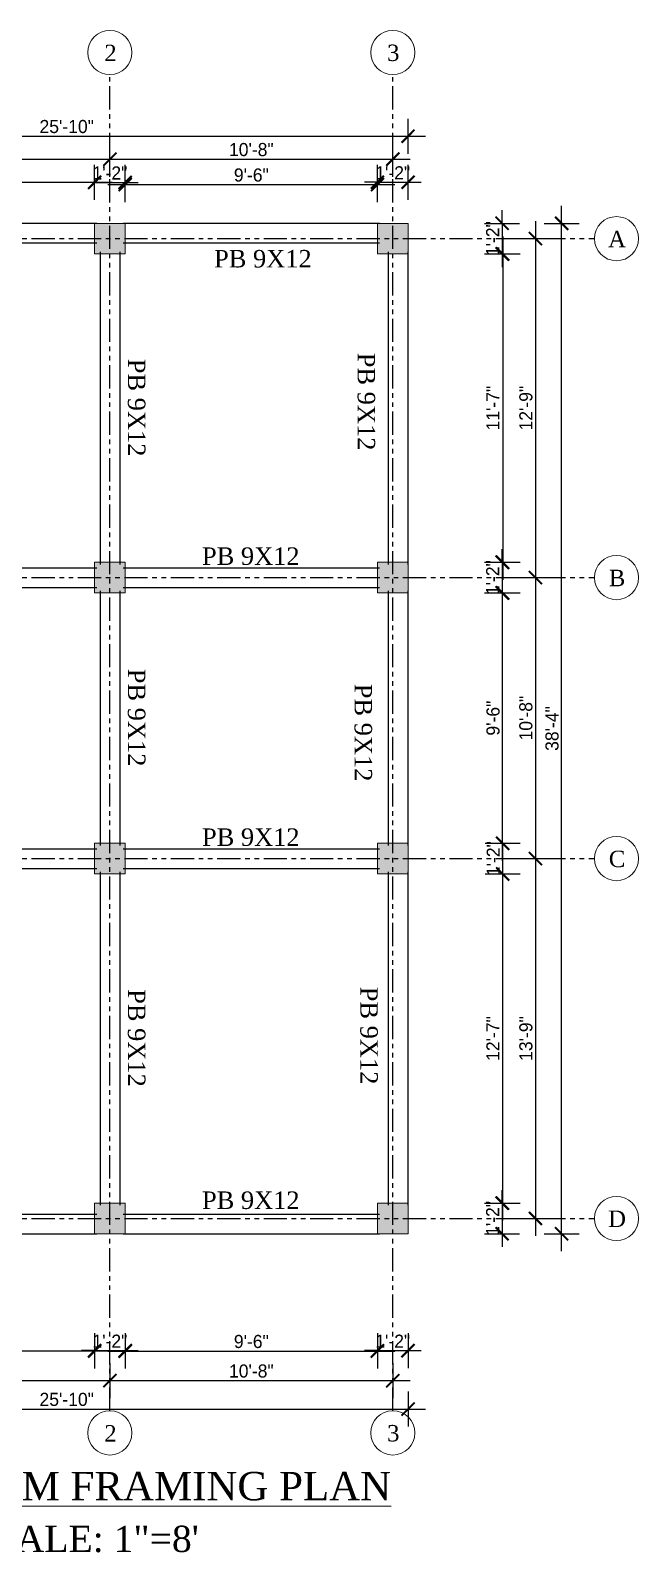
# Model space of a CAD drawing. Header units: inches. Extents: x -2812 to 9774, y -15726 to -746.
# Drawn here: x -2504 to -2225, y -8758 to -8062 of the extents above; entities that cross this region are included whole.
import ezdxf

# ---------------------------------------------------------------- set-up
doc = ezdxf.new("R2010")
doc.units = ezdxf.units.IN
doc.header["$LTSCALE"] = 17
doc.header["$MEASUREMENT"] = 0
doc.linetypes.add('PHANTOM2', pattern=[1.25, 0.625, -0.125, 0.125, -0.125, 0.125, -0.125])
for name, color, linetype, lineweight in [('15 TEXT', 7, 'Continuous', 15), ('25 BOT BAR', 12, 'Continuous', 25), ('column', 20, 'Continuous', 15), ('DOOR & WIN', 1, 'Continuous', 25), ('OUTLINE', 1, 'Continuous', 25), ('Profile ele', 4, 'Continuous', 25), ('TEXT', 231, 'Continuous', 20)]:
    doc.layers.add(name, color=color, linetype=linetype, lineweight=lineweight)
doc.layers.add('WINDOW', color=5, linetype='Continuous')
doc.styles.add('ARCHITECTURE', font='stylu.ttf')
doc.styles.add('ARIAL', font='arial.ttf')
doc.dimstyles.new('8 SCALE', dxfattribs={"dimscale": 0, "dimtxt": 6, "dimasz": 6, "dimexe": 8, "dimexo": 8, "dimgap": 1.25, "dimtad": 1, "dimdec": 0, "dimzin": 3, "dimdsep": 46, "dimlunit": 4, "dimtxsty": 'ARCHITECTURE', "dimblk": 'ARCHTICK', "dimcen": 8, "dimdle": 8, "dimclrd": 5, "dimclre": 5, "dimclrt": 7, "dimadec": 0, "dimazin": 0, "dimtfac": 0.75, "dimtdec": 0, "dimtix": 1, "dimtmove": 2, "dimatfit": 3, "dimldrblk": 'ARCHTICK', "dimfxl": 8, "dimfxlon": 1, "dimtolj": 1, "dimtzin": 0, "dimlwd": -1, "dimlwe": -1, "dimarcsym": 0})

# ---------------------------------------------------------------- blocks, each defined once
blk = doc.blocks.new('_ArchTick')
at = {"color": 0, "linetype": 'ByBlock', "const_width": 0.15}
blk.add_lwpolyline([(-0.5, -0.5), (0.5, 0.5)], dxfattribs=at)
blk = doc.blocks.new('*D1453')
at = {"layer": 'Defpoints', "color": 0, "transparency": 16777216}
for p in [(8901.13, -7935.65), (8746.13, -7954.47), (8901.13, -7954.47)]:
    blk.add_point(p, dxfattribs=at)
at = {"layer": 'OUTLINE', "color": 5, "transparency": 16777216}
for p, q in [((8746.13, -7943.65), (8746.13, -7927.65)), ((8901.13, -7943.65), (8901.13, -7927.65)), ((8738.13, -7935.65), (8909.13, -7935.65))]:
    blk.add_line(p, q, dxfattribs=at)
at = {"layer": 'OUTLINE', "color": 5, "transparency": 16777216, "xscale": 6, "yscale": 6, "zscale": 6, "rotation": 180}
blk.add_blockref('_ArchTick', (8746.13, -7935.65), dxfattribs=at)
at = {"layer": 'OUTLINE', "color": 5, "transparency": 16777216, "xscale": 6, "yscale": 6, "zscale": 6}
blk.add_blockref('_ArchTick', (8901.13, -7935.65), dxfattribs=at)
at = {"layer": 'OUTLINE', "color": 7, "transparency": 16777216, "insert": (8823.63, -7931.29), "char_height": 6, "attachment_point": 5, "style": 'ARCHITECTURE'}
blk.add_mtext('\\A1;12\'-10"', dxfattribs=at)
blk = doc.blocks.new('*D1454')
at = {"layer": 'Defpoints', "color": 0, "transparency": 16777216}
for p in [(8915.13, -7935.76), (8901.13, -7954.47), (8915.13, -7954.47)]:
    blk.add_point(p, dxfattribs=at)
at = {"layer": 'OUTLINE', "color": 5, "transparency": 16777216}
for p, q in [((8901.13, -7943.76), (8901.13, -7927.76)), ((8915.13, -7943.76), (8915.13, -7927.76)), ((8901.13, -7935.76), (8895.13, -7935.76)), ((8901.13, -7935.76), (8915.13, -7935.76)), ((8915.13, -7935.76), (8921.13, -7935.76))]:
    blk.add_line(p, q, dxfattribs=at)
at = {"layer": 'OUTLINE', "color": 5, "transparency": 16777216, "xscale": 6, "yscale": 6, "zscale": 6}
blk.add_blockref('_ArchTick', (8901.13, -7935.76), dxfattribs=at)
at = {"layer": 'OUTLINE', "color": 5, "transparency": 16777216, "xscale": 6, "yscale": 6, "zscale": 6, "rotation": 180}
blk.add_blockref('_ArchTick', (8915.13, -7935.76), dxfattribs=at)
at = {"layer": 'OUTLINE', "color": 7, "transparency": 16777216, "insert": (8908.13, -7931.45), "char_height": 6, "attachment_point": 5, "style": 'ARCHITECTURE'}
blk.add_mtext('\\A1;1\'-2"', dxfattribs=at)
blk = doc.blocks.new('*D1455')
at = {"layer": 'Defpoints', "color": 0, "transparency": 16777216}
for p in [(9030.59, -7936.76), (8915.13, -7954.47), (9030.59, -7954.47)]:
    blk.add_point(p, dxfattribs=at)
at = {"layer": 'OUTLINE', "color": 5, "transparency": 16777216}
for p, q in [((8915.13, -7944.76), (8915.13, -7928.76)), ((9030.59, -7944.76), (9030.59, -7928.76)), ((8907.13, -7936.76), (9038.59, -7936.76))]:
    blk.add_line(p, q, dxfattribs=at)
at = {"layer": 'OUTLINE', "color": 5, "transparency": 16777216, "xscale": 6, "yscale": 6, "zscale": 6, "rotation": 180}
blk.add_blockref('_ArchTick', (8915.13, -7936.76), dxfattribs=at)
at = {"layer": 'OUTLINE', "color": 5, "transparency": 16777216, "xscale": 6, "yscale": 6, "zscale": 6}
blk.add_blockref('_ArchTick', (9030.59, -7936.76), dxfattribs=at)
at = {"layer": 'OUTLINE', "color": 7, "transparency": 16777216, "insert": (8972.86, -7932.4), "char_height": 6, "attachment_point": 5, "style": 'ARCHITECTURE'}
blk.add_mtext('\\A1;9\'-6"', dxfattribs=at)
blk = doc.blocks.new('*D1456')
at = {"layer": 'Defpoints', "color": 0, "transparency": 16777216}
for p in [(9044.59, -7935.68), (9030.59, -7954.47), (9044.59, -7954.47)]:
    blk.add_point(p, dxfattribs=at)
at = {"layer": 'OUTLINE', "color": 5, "transparency": 16777216}
for p, q in [((9030.59, -7943.68), (9030.59, -7927.68)), ((9044.59, -7943.68), (9044.59, -7927.68)), ((9030.59, -7935.68), (9024.59, -7935.68)), ((9030.59, -7935.68), (9044.59, -7935.68)), ((9044.59, -7935.68), (9050.59, -7935.68))]:
    blk.add_line(p, q, dxfattribs=at)
at = {"layer": 'OUTLINE', "color": 5, "transparency": 16777216, "xscale": 6, "yscale": 6, "zscale": 6}
blk.add_blockref('_ArchTick', (9030.59, -7935.68), dxfattribs=at)
at = {"layer": 'OUTLINE', "color": 5, "transparency": 16777216, "xscale": 6, "yscale": 6, "zscale": 6, "rotation": 180}
blk.add_blockref('_ArchTick', (9044.59, -7935.68), dxfattribs=at)
at = {"layer": 'OUTLINE', "color": 7, "transparency": 16777216, "insert": (9037.59, -7931.37), "char_height": 6, "attachment_point": 5, "style": 'ARCHITECTURE'}
blk.add_mtext('\\A1;1\'-2"', dxfattribs=at)
blk = doc.blocks.new('*D1457')
at = {"layer": 'Defpoints', "color": 0, "transparency": 16777216}
for p in [(8908.13, -7925.14), (8739.13, -7955.47), (8908.13, -7955.47)]:
    blk.add_point(p, dxfattribs=at)
at = {"layer": 'OUTLINE', "color": 5, "transparency": 16777216}
for p, q in [((8739.13, -7933.14), (8739.13, -7917.14)), ((8908.13, -7933.14), (8908.13, -7917.14)), ((8731.13, -7925.14), (8916.13, -7925.14))]:
    blk.add_line(p, q, dxfattribs=at)
at = {"layer": 'OUTLINE', "color": 5, "transparency": 16777216, "xscale": 6, "yscale": 6, "zscale": 6, "rotation": 180}
blk.add_blockref('_ArchTick', (8739.13, -7925.14), dxfattribs=at)
at = {"layer": 'OUTLINE', "color": 5, "transparency": 16777216, "xscale": 6, "yscale": 6, "zscale": 6}
blk.add_blockref('_ArchTick', (8908.13, -7925.14), dxfattribs=at)
at = {"layer": 'OUTLINE', "color": 7, "transparency": 16777216, "insert": (8823.63, -7920.74), "char_height": 6, "attachment_point": 5, "style": 'ARCHITECTURE'}
blk.add_mtext('\\A1;14\'-0"', dxfattribs=at)
blk = doc.blocks.new('*D1458')
at = {"layer": 'Defpoints', "color": 0, "transparency": 16777216}
for p in [(9037.59, -7925.14), (8908.13, -7955.47), (9037.59, -7955.47)]:
    blk.add_point(p, dxfattribs=at)
at = {"layer": 'OUTLINE', "color": 5, "transparency": 16777216}
for p, q in [((8908.13, -7933.14), (8908.13, -7917.14)), ((9037.59, -7933.14), (9037.59, -7917.14)), ((8900.13, -7925.14), (9045.59, -7925.14))]:
    blk.add_line(p, q, dxfattribs=at)
at = {"layer": 'OUTLINE', "color": 5, "transparency": 16777216, "xscale": 6, "yscale": 6, "zscale": 6, "rotation": 180}
blk.add_blockref('_ArchTick', (8908.13, -7925.14), dxfattribs=at)
at = {"layer": 'OUTLINE', "color": 5, "transparency": 16777216, "xscale": 6, "yscale": 6, "zscale": 6}
blk.add_blockref('_ArchTick', (9037.59, -7925.14), dxfattribs=at)
at = {"layer": 'OUTLINE', "color": 7, "transparency": 16777216, "insert": (8972.86, -7920.77), "char_height": 6, "attachment_point": 5, "style": 'ARCHITECTURE'}
blk.add_mtext('\\A1;10\'-8"', dxfattribs=at)
blk = doc.blocks.new('*D1459')
at = {"layer": 'Defpoints', "color": 0, "transparency": 16777216}
for p in [(9044.59, -7914.64), (8732.13, -7954.47), (9044.59, -7954.47)]:
    blk.add_point(p, dxfattribs=at)
at = {"layer": 'OUTLINE', "color": 5, "transparency": 16777216}
for p, q in [((8732.13, -7922.64), (8732.13, -7906.64)), ((9044.59, -7922.64), (9044.59, -7906.64)), ((8724.13, -7914.64), (9052.59, -7914.64))]:
    blk.add_line(p, q, dxfattribs=at)
at = {"layer": 'OUTLINE', "color": 5, "transparency": 16777216, "xscale": 6, "yscale": 6, "zscale": 6, "rotation": 180}
blk.add_blockref('_ArchTick', (8732.13, -7914.64), dxfattribs=at)
at = {"layer": 'OUTLINE', "color": 5, "transparency": 16777216, "xscale": 6, "yscale": 6, "zscale": 6}
blk.add_blockref('_ArchTick', (9044.59, -7914.64), dxfattribs=at)
at = {"layer": 'OUTLINE', "color": 7, "transparency": 16777216, "insert": (8888.36, -7910.24), "char_height": 6, "attachment_point": 5, "style": 'ARCHITECTURE'}
blk.add_mtext('\\A1;25\'-10"', dxfattribs=at)
blk = doc.blocks.new('*D1460')
at = {"layer": 'Defpoints', "color": 0, "transparency": 16777216}
for p in [(9044.59, -7954.47), (9044.59, -7968.47), (9087.64, -7968.47)]:
    blk.add_point(p, dxfattribs=at)
at = {"layer": 'OUTLINE', "color": 5, "transparency": 16777216}
for p, q in [((9079.64, -7954.47), (9095.64, -7954.47)), ((9087.64, -7954.47), (9087.64, -7948.47)), ((9087.64, -7954.47), (9087.64, -7968.47)), ((9079.64, -7968.47), (9095.64, -7968.47)), ((9087.64, -7968.47), (9087.64, -7974.47))]:
    blk.add_line(p, q, dxfattribs=at)
at = {"layer": 'OUTLINE', "color": 5, "transparency": 16777216, "xscale": 6, "yscale": 6, "zscale": 6}
for p, rotation in [((9087.64, -7954.47), 270), ((9087.64, -7968.47), 90)]:
    blk.add_blockref('_ArchTick', p, dxfattribs=dict(at, rotation=rotation))
at = {"layer": 'OUTLINE', "color": 7, "transparency": 16777216, "insert": (9083.33, -7961.47), "char_height": 6, "attachment_point": 5, "rotation": 90, "style": 'ARCHITECTURE'}
blk.add_mtext('\\A1;1\'-2"', dxfattribs=at)
blk = doc.blocks.new('*D1461')
at = {"layer": 'Defpoints', "color": 0, "transparency": 16777216}
for p in [(9044.59, -7968.47), (9044.59, -8109.47), (9087.9, -8109.47)]:
    blk.add_point(p, dxfattribs=at)
at = {"layer": 'OUTLINE', "color": 5, "transparency": 16777216}
for p, q in [((9087.9, -7960.47), (9087.9, -8117.47)), ((9079.9, -7968.47), (9095.9, -7968.47)), ((9079.9, -8109.47), (9095.9, -8109.47))]:
    blk.add_line(p, q, dxfattribs=at)
at = {"layer": 'OUTLINE', "color": 5, "transparency": 16777216, "xscale": 6, "yscale": 6, "zscale": 6}
for p, rotation in [((9087.9, -7968.47), 90), ((9087.9, -8109.47), 270)]:
    blk.add_blockref('_ArchTick', p, dxfattribs=dict(at, rotation=rotation))
at = {"layer": 'OUTLINE', "color": 7, "transparency": 16777216, "insert": (9083.44, -8038.97), "char_height": 6, "attachment_point": 5, "rotation": 90, "style": 'ARCHITECTURE'}
blk.add_mtext('\\A1;11\'-7"', dxfattribs=at)
blk = doc.blocks.new('*D1462')
at = {"layer": 'Defpoints', "color": 0, "transparency": 16777216}
for p in [(9044.59, -8109.47), (9044.59, -8123.47), (9087.64, -8123.47)]:
    blk.add_point(p, dxfattribs=at)
at = {"layer": 'OUTLINE', "color": 5, "transparency": 16777216}
for p, q in [((9087.64, -8109.47), (9087.64, -8103.47)), ((9079.64, -8109.47), (9095.64, -8109.47)), ((9087.64, -8109.47), (9087.64, -8123.47)), ((9079.64, -8123.47), (9095.64, -8123.47)), ((9087.64, -8123.47), (9087.64, -8129.47))]:
    blk.add_line(p, q, dxfattribs=at)
at = {"layer": 'OUTLINE', "color": 5, "transparency": 16777216, "xscale": 6, "yscale": 6, "zscale": 6}
for p, rotation in [((9087.64, -8109.47), 270), ((9087.64, -8123.47), 90)]:
    blk.add_blockref('_ArchTick', p, dxfattribs=dict(at, rotation=rotation))
at = {"layer": 'OUTLINE', "color": 7, "transparency": 16777216, "insert": (9083.33, -8116.47), "char_height": 6, "attachment_point": 5, "rotation": 90, "style": 'ARCHITECTURE'}
blk.add_mtext('\\A1;1\'-2"', dxfattribs=at)
blk = doc.blocks.new('*D1463')
at = {"layer": 'Defpoints', "color": 0, "transparency": 16777216}
for p in [(9044.59, -8251.95), (9044.59, -8402.47), (9087.89, -8402.47)]:
    blk.add_point(p, dxfattribs=at)
at = {"layer": 'OUTLINE', "color": 5, "transparency": 16777216}
for p, q in [((9087.89, -8243.95), (9087.89, -8410.47)), ((9079.89, -8251.95), (9095.89, -8251.95)), ((9079.89, -8402.47), (9095.89, -8402.47))]:
    blk.add_line(p, q, dxfattribs=at)
at = {"layer": 'OUTLINE', "color": 5, "transparency": 16777216, "xscale": 6, "yscale": 6, "zscale": 6}
for p, rotation in [((9087.89, -8251.95), 90), ((9087.89, -8402.47), 270)]:
    blk.add_blockref('_ArchTick', p, dxfattribs=dict(at, rotation=rotation))
at = {"layer": 'OUTLINE', "color": 7, "transparency": 16777216, "insert": (9083.43, -8327.21), "char_height": 6, "attachment_point": 5, "rotation": 90, "style": 'ARCHITECTURE'}
blk.add_mtext('\\A1;12\'-7"', dxfattribs=at)
blk = doc.blocks.new('*D1464')
at = {"layer": 'Defpoints', "color": 0, "transparency": 16777216}
for p in [(9044.59, -8402.47), (9044.59, -8416.47), (9087.63, -8416.47)]:
    blk.add_point(p, dxfattribs=at)
at = {"layer": 'OUTLINE', "color": 5, "transparency": 16777216}
for p, q in [((9087.63, -8402.47), (9087.63, -8396.47)), ((9079.63, -8402.47), (9095.63, -8402.47)), ((9087.63, -8402.47), (9087.63, -8416.47)), ((9079.63, -8416.47), (9095.63, -8416.47)), ((9087.63, -8416.47), (9087.63, -8422.47))]:
    blk.add_line(p, q, dxfattribs=at)
at = {"layer": 'OUTLINE', "color": 5, "transparency": 16777216, "xscale": 6, "yscale": 6, "zscale": 6}
for p, rotation in [((9087.63, -8402.47), 270), ((9087.63, -8416.47), 90)]:
    blk.add_blockref('_ArchTick', p, dxfattribs=dict(at, rotation=rotation))
at = {"layer": 'OUTLINE', "color": 7, "transparency": 16777216, "insert": (9083.32, -8409.47), "char_height": 6, "attachment_point": 5, "rotation": 90, "style": 'ARCHITECTURE'}
blk.add_mtext('\\A1;1\'-2"', dxfattribs=at)
blk = doc.blocks.new('*D1465')
at = {"layer": 'Defpoints', "color": 0, "transparency": 16777216}
for p in [(9043.59, -7961.47), (9043.59, -8116.47), (9102.9, -8116.47)]:
    blk.add_point(p, dxfattribs=at)
at = {"layer": 'OUTLINE', "color": 5, "transparency": 16777216}
for p, q in [((9102.9, -7953.47), (9102.9, -8124.47)), ((9094.9, -7961.47), (9110.9, -7961.47)), ((9094.9, -8116.47), (9110.9, -8116.47))]:
    blk.add_line(p, q, dxfattribs=at)
at = {"layer": 'OUTLINE', "color": 5, "transparency": 16777216, "xscale": 6, "yscale": 6, "zscale": 6}
for p, rotation in [((9102.9, -7961.47), 90), ((9102.9, -8116.47), 270)]:
    blk.add_blockref('_ArchTick', p, dxfattribs=dict(at, rotation=rotation))
at = {"layer": 'OUTLINE', "color": 7, "transparency": 16777216, "insert": (9098.55, -8038.97), "char_height": 6, "attachment_point": 5, "rotation": 90, "style": 'ARCHITECTURE'}
blk.add_mtext('\\A1;12\'-9"', dxfattribs=at)
blk = doc.blocks.new('*D1466')
at = {"layer": 'Defpoints', "color": 0, "transparency": 16777216}
for p in [(9043.59, -8116.47), (9043.59, -8244.95), (9102.9, -8244.95)]:
    blk.add_point(p, dxfattribs=at)
at = {"layer": 'OUTLINE', "color": 5, "transparency": 16777216}
for p, q in [((9102.9, -8108.47), (9102.9, -8252.95)), ((9094.9, -8116.47), (9110.9, -8116.47)), ((9094.9, -8244.95), (9110.9, -8244.95))]:
    blk.add_line(p, q, dxfattribs=at)
at = {"layer": 'OUTLINE', "color": 5, "transparency": 16777216, "xscale": 6, "yscale": 6, "zscale": 6}
for p, rotation in [((9102.9, -8116.47), 90), ((9102.9, -8244.95), 270)]:
    blk.add_blockref('_ArchTick', p, dxfattribs=dict(at, rotation=rotation))
at = {"layer": 'OUTLINE', "color": 7, "transparency": 16777216, "insert": (9098.53, -8180.71), "char_height": 6, "attachment_point": 5, "rotation": 90, "style": 'ARCHITECTURE'}
blk.add_mtext('\\A1;10\'-8"', dxfattribs=at)
blk = doc.blocks.new('*D1467')
at = {"layer": 'Defpoints', "color": 0, "transparency": 16777216}
for p in [(9043.59, -8244.95), (9043.59, -8409.47), (9102.9, -8409.47)]:
    blk.add_point(p, dxfattribs=at)
at = {"layer": 'OUTLINE', "color": 5, "transparency": 16777216}
for p, q in [((9102.9, -8236.95), (9102.9, -8417.47)), ((9094.9, -8244.95), (9110.9, -8244.95)), ((9094.9, -8409.47), (9110.9, -8409.47))]:
    blk.add_line(p, q, dxfattribs=at)
at = {"layer": 'OUTLINE', "color": 5, "transparency": 16777216, "xscale": 6, "yscale": 6, "zscale": 6}
for p, rotation in [((9102.9, -8244.95), 90), ((9102.9, -8409.47), 270)]:
    blk.add_blockref('_ArchTick', p, dxfattribs=dict(at, rotation=rotation))
at = {"layer": 'OUTLINE', "color": 7, "transparency": 16777216, "insert": (9098.55, -8327.21), "char_height": 6, "attachment_point": 5, "rotation": 90, "style": 'ARCHITECTURE'}
blk.add_mtext('\\A1;13\'-9"', dxfattribs=at)
blk = doc.blocks.new('*D1468')
at = {"layer": 'Defpoints', "color": 0, "transparency": 16777216}
for p in [(9044.59, -7954.47), (9114.9, -7954.47), (9044.59, -8416.47)]:
    blk.add_point(p, dxfattribs=at)
at = {"layer": 'OUTLINE', "color": 5, "transparency": 16777216}
for p, q in [((9114.9, -8424.47), (9114.9, -7946.47)), ((9106.9, -7954.47), (9122.9, -7954.47)), ((9106.9, -8416.47), (9122.9, -8416.47))]:
    blk.add_line(p, q, dxfattribs=at)
at = {"layer": 'OUTLINE', "color": 5, "transparency": 16777216, "xscale": 6, "yscale": 6, "zscale": 6}
for p, rotation in [((9114.9, -7954.47), 90), ((9114.9, -8416.47), 270)]:
    blk.add_blockref('_ArchTick', p, dxfattribs=dict(at, rotation=rotation))
at = {"layer": 'OUTLINE', "color": 7, "transparency": 16777216, "insert": (9110.52, -8185.47), "char_height": 6, "attachment_point": 5, "rotation": 90, "style": 'ARCHITECTURE'}
blk.add_mtext('\\A1;38\'-4"', dxfattribs=at)
blk = doc.blocks.new('*D1469')
at = {"layer": 'Defpoints', "color": 0, "transparency": 16777216}
for p in [(8915.13, -8416.47), (9030.59, -8416.47), (9030.59, -8470.13)]:
    blk.add_point(p, dxfattribs=at)
at = {"layer": 'OUTLINE', "color": 5, "transparency": 16777216}
for p, q in [((8915.13, -8462.13), (8915.13, -8478.13)), ((9030.59, -8462.13), (9030.59, -8478.13)), ((8907.13, -8470.13), (9038.59, -8470.13))]:
    blk.add_line(p, q, dxfattribs=at)
at = {"layer": 'OUTLINE', "color": 5, "transparency": 16777216, "xscale": 6, "yscale": 6, "zscale": 6, "rotation": 180}
blk.add_blockref('_ArchTick', (8915.13, -8470.13), dxfattribs=at)
at = {"layer": 'OUTLINE', "color": 5, "transparency": 16777216, "xscale": 6, "yscale": 6, "zscale": 6}
blk.add_blockref('_ArchTick', (9030.59, -8470.13), dxfattribs=at)
at = {"layer": 'OUTLINE', "color": 7, "transparency": 16777216, "insert": (8972.86, -8465.77), "char_height": 6, "attachment_point": 5, "style": 'ARCHITECTURE'}
blk.add_mtext('\\A1;9\'-6"', dxfattribs=at)
blk = doc.blocks.new('*D1470')
at = {"layer": 'Defpoints', "color": 0, "transparency": 16777216}
for p in [(9030.59, -8416.47), (9044.59, -8416.47), (9044.59, -8469.91)]:
    blk.add_point(p, dxfattribs=at)
at = {"layer": 'OUTLINE', "color": 5, "transparency": 16777216}
for p, q in [((9030.59, -8461.91), (9030.59, -8477.91)), ((9044.59, -8461.91), (9044.59, -8477.91)), ((9030.59, -8469.91), (9024.59, -8469.91)), ((9030.59, -8469.91), (9044.59, -8469.91)), ((9044.59, -8469.91), (9050.59, -8469.91))]:
    blk.add_line(p, q, dxfattribs=at)
at = {"layer": 'OUTLINE', "color": 5, "transparency": 16777216, "xscale": 6, "yscale": 6, "zscale": 6}
blk.add_blockref('_ArchTick', (9030.59, -8469.91), dxfattribs=at)
at = {"layer": 'OUTLINE', "color": 5, "transparency": 16777216, "xscale": 6, "yscale": 6, "zscale": 6, "rotation": 180}
blk.add_blockref('_ArchTick', (9044.59, -8469.91), dxfattribs=at)
at = {"layer": 'OUTLINE', "color": 7, "transparency": 16777216, "insert": (9037.59, -8465.6), "char_height": 6, "attachment_point": 5, "style": 'ARCHITECTURE'}
blk.add_mtext('\\A1;1\'-2"', dxfattribs=at)
blk = doc.blocks.new('*D1471')
at = {"layer": 'Defpoints', "color": 0, "transparency": 16777216}
for p in [(8739.13, -8415.47), (8908.13, -8415.47), (8908.13, -8483.64)]:
    blk.add_point(p, dxfattribs=at)
at = {"layer": 'OUTLINE', "color": 5, "transparency": 16777216}
for p, q in [((8739.13, -8475.64), (8739.13, -8491.64)), ((8908.13, -8475.64), (8908.13, -8491.64)), ((8731.13, -8483.64), (8916.13, -8483.64))]:
    blk.add_line(p, q, dxfattribs=at)
at = {"layer": 'OUTLINE', "color": 5, "transparency": 16777216, "xscale": 6, "yscale": 6, "zscale": 6, "rotation": 180}
blk.add_blockref('_ArchTick', (8739.13, -8483.64), dxfattribs=at)
at = {"layer": 'OUTLINE', "color": 5, "transparency": 16777216, "xscale": 6, "yscale": 6, "zscale": 6}
blk.add_blockref('_ArchTick', (8908.13, -8483.64), dxfattribs=at)
at = {"layer": 'OUTLINE', "color": 7, "transparency": 16777216, "insert": (8823.63, -8479.24), "char_height": 6, "attachment_point": 5, "style": 'ARCHITECTURE'}
blk.add_mtext('\\A1;14\'-0"', dxfattribs=at)
blk = doc.blocks.new('*D1472')
at = {"layer": 'Defpoints', "color": 0, "transparency": 16777216}
for p in [(8908.13, -8415.47), (9037.59, -8415.47), (9037.59, -8483.64)]:
    blk.add_point(p, dxfattribs=at)
at = {"layer": 'OUTLINE', "color": 5, "transparency": 16777216}
for p, q in [((8908.13, -8475.64), (8908.13, -8491.64)), ((9037.59, -8475.64), (9037.59, -8491.64)), ((8900.13, -8483.64), (9045.59, -8483.64))]:
    blk.add_line(p, q, dxfattribs=at)
at = {"layer": 'OUTLINE', "color": 5, "transparency": 16777216, "xscale": 6, "yscale": 6, "zscale": 6, "rotation": 180}
blk.add_blockref('_ArchTick', (8908.13, -8483.64), dxfattribs=at)
at = {"layer": 'OUTLINE', "color": 5, "transparency": 16777216, "xscale": 6, "yscale": 6, "zscale": 6}
blk.add_blockref('_ArchTick', (9037.59, -8483.64), dxfattribs=at)
at = {"layer": 'OUTLINE', "color": 7, "transparency": 16777216, "insert": (8972.86, -8479.27), "char_height": 6, "attachment_point": 5, "style": 'ARCHITECTURE'}
blk.add_mtext('\\A1;10\'-8"', dxfattribs=at)
blk = doc.blocks.new('*D1473')
at = {"layer": 'Defpoints', "color": 0, "transparency": 16777216}
for p in [(8732.13, -8416.47), (9044.59, -8416.47), (9044.59, -8496.65)]:
    blk.add_point(p, dxfattribs=at)
at = {"layer": 'OUTLINE', "color": 5, "transparency": 16777216}
for p, q in [((8732.13, -8488.65), (8732.13, -8504.65)), ((9044.59, -8488.65), (9044.59, -8504.65)), ((8724.13, -8496.65), (9052.59, -8496.65))]:
    blk.add_line(p, q, dxfattribs=at)
at = {"layer": 'OUTLINE', "color": 5, "transparency": 16777216, "xscale": 6, "yscale": 6, "zscale": 6, "rotation": 180}
blk.add_blockref('_ArchTick', (8732.13, -8496.65), dxfattribs=at)
at = {"layer": 'OUTLINE', "color": 5, "transparency": 16777216, "xscale": 6, "yscale": 6, "zscale": 6}
blk.add_blockref('_ArchTick', (9044.59, -8496.65), dxfattribs=at)
at = {"layer": 'OUTLINE', "color": 7, "transparency": 16777216, "insert": (8888.36, -8492.25), "char_height": 6, "attachment_point": 5, "style": 'ARCHITECTURE'}
blk.add_mtext('\\A1;25\'-10"', dxfattribs=at)
blk = doc.blocks.new('*D1474')
at = {"layer": 'Defpoints', "color": 0, "transparency": 16777216}
for p in [(9044.59, -8123.47), (9087.89, -8123.47), (9044.59, -8237.95)]:
    blk.add_point(p, dxfattribs=at)
at = {"layer": 'OUTLINE', "color": 5, "transparency": 16777216}
for p, q in [((9087.89, -8245.95), (9087.89, -8115.47)), ((9079.89, -8123.47), (9095.89, -8123.47)), ((9079.89, -8237.95), (9095.89, -8237.95))]:
    blk.add_line(p, q, dxfattribs=at)
at = {"layer": 'OUTLINE', "color": 5, "transparency": 16777216, "xscale": 6, "yscale": 6, "zscale": 6}
for p, rotation in [((9087.89, -8123.47), 90), ((9087.89, -8237.95), 270)]:
    blk.add_blockref('_ArchTick', p, dxfattribs=dict(at, rotation=rotation))
at = {"layer": 'OUTLINE', "color": 7, "transparency": 16777216, "insert": (9083.52, -8180.71), "char_height": 6, "attachment_point": 5, "rotation": 90, "style": 'ARCHITECTURE'}
blk.add_mtext('\\A1;9\'-6"', dxfattribs=at)
blk = doc.blocks.new('*D1486')
at = {"layer": 'Defpoints', "color": 0, "transparency": 16777216}
for p in [(8901.13, -8416.47), (8915.13, -8416.47), (8915.13, -8469.91)]:
    blk.add_point(p, dxfattribs=at)
at = {"layer": 'OUTLINE', "color": 5, "transparency": 16777216}
for p, q in [((8901.13, -8461.91), (8901.13, -8477.91)), ((8915.13, -8461.91), (8915.13, -8477.91)), ((8901.13, -8469.91), (8895.13, -8469.91)), ((8901.13, -8469.91), (8915.13, -8469.91)), ((8915.13, -8469.91), (8921.13, -8469.91))]:
    blk.add_line(p, q, dxfattribs=at)
at = {"layer": 'OUTLINE', "color": 5, "transparency": 16777216, "xscale": 6, "yscale": 6, "zscale": 6}
blk.add_blockref('_ArchTick', (8901.13, -8469.91), dxfattribs=at)
at = {"layer": 'OUTLINE', "color": 5, "transparency": 16777216, "xscale": 6, "yscale": 6, "zscale": 6, "rotation": 180}
blk.add_blockref('_ArchTick', (8915.13, -8469.91), dxfattribs=at)
at = {"layer": 'OUTLINE', "color": 7, "transparency": 16777216, "insert": (8908.13, -8465.6), "char_height": 6, "attachment_point": 5, "style": 'ARCHITECTURE'}
blk.add_mtext('\\A1;1\'-2"', dxfattribs=at)
blk = doc.blocks.new('*D1487')
at = {"layer": 'Defpoints', "color": 0, "transparency": 16777216}
for p in [(8746.13, -8416.47), (8901.13, -8416.47), (8746.13, -8470.14)]:
    blk.add_point(p, dxfattribs=at)
at = {"layer": 'OUTLINE', "color": 5, "transparency": 16777216}
for p, q in [((8746.13, -8462.14), (8746.13, -8478.14)), ((8901.13, -8462.14), (8901.13, -8478.14)), ((8909.13, -8470.14), (8738.13, -8470.14))]:
    blk.add_line(p, q, dxfattribs=at)
at = {"layer": 'OUTLINE', "color": 5, "transparency": 16777216, "xscale": 6, "yscale": 6, "zscale": 6, "rotation": 180}
blk.add_blockref('_ArchTick', (8746.13, -8470.14), dxfattribs=at)
at = {"layer": 'OUTLINE', "color": 5, "transparency": 16777216, "xscale": 6, "yscale": 6, "zscale": 6}
blk.add_blockref('_ArchTick', (8901.13, -8470.14), dxfattribs=at)
at = {"layer": 'OUTLINE', "color": 7, "transparency": 16777216, "insert": (8823.63, -8465.79), "char_height": 6, "attachment_point": 5, "style": 'ARCHITECTURE'}
blk.add_mtext('\\A1;12\'-10"', dxfattribs=at)
blk = doc.blocks.new('*D1489')
at = {"layer": 'Defpoints', "color": 0, "transparency": 16777216}
for p in [(9044.59, -8237.95), (9044.59, -8251.95), (9087.89, -8251.95)]:
    blk.add_point(p, dxfattribs=at)
at = {"layer": 'OUTLINE', "color": 5, "transparency": 16777216}
for p, q in [((9087.89, -8237.95), (9087.89, -8231.95)), ((9079.89, -8237.95), (9095.89, -8237.95)), ((9087.89, -8237.95), (9087.89, -8251.95)), ((9079.89, -8251.95), (9095.89, -8251.95)), ((9087.89, -8251.95), (9087.89, -8257.95))]:
    blk.add_line(p, q, dxfattribs=at)
at = {"layer": 'OUTLINE', "color": 5, "transparency": 16777216, "xscale": 6, "yscale": 6, "zscale": 6}
for p, rotation in [((9087.89, -8237.95), 270), ((9087.89, -8251.95), 90)]:
    blk.add_blockref('_ArchTick', p, dxfattribs=dict(at, rotation=rotation))
at = {"layer": 'OUTLINE', "color": 7, "transparency": 16777216, "insert": (9083.58, -8244.95), "char_height": 6, "attachment_point": 5, "rotation": 90, "style": 'ARCHITECTURE'}
blk.add_mtext('\\A1;1\'-2"', dxfattribs=at)
blk = doc.blocks.new('B1')
at = {"layer": 'column'}
h = blk.add_hatch(color=256, dxfattribs=at)
h.dxf.hatch_style = 1
h.paths.add_polyline_path([(8915.13, -7954.47), (8901.13, -7954.47), (8901.13, -7968.47), (8915.13, -7968.47)])
h = blk.add_hatch(color=256, dxfattribs=at)
h.dxf.hatch_style = 1
h.paths.add_polyline_path([(9044.59, -7954.47), (9030.59, -7954.47), (9030.59, -7968.47), (9044.59, -7968.47)])
h = blk.add_hatch(color=256, dxfattribs=at)
h.dxf.hatch_style = 1
h.paths.add_polyline_path([(8915.13, -8109.47), (8901.13, -8109.47), (8901.13, -8123.47), (8915.13, -8123.47)])
h = blk.add_hatch(color=256, dxfattribs=at)
h.dxf.hatch_style = 1
h.paths.add_polyline_path([(9044.59, -8109.47), (9030.59, -8109.47), (9030.59, -8123.47), (9044.59, -8123.47)])
h = blk.add_hatch(color=256, dxfattribs=at)
h.dxf.hatch_style = 1
h.paths.add_polyline_path([(8915.13, -8237.95), (8901.13, -8237.95), (8901.13, -8251.95), (8915.13, -8251.95)])
h = blk.add_hatch(color=256, dxfattribs=at)
h.dxf.hatch_style = 1
h.paths.add_polyline_path([(9044.59, -8237.95), (9030.59, -8237.95), (9030.59, -8251.95), (9044.59, -8251.95)])
h = blk.add_hatch(color=256, dxfattribs=at)
h.dxf.hatch_style = 1
h.paths.add_polyline_path([(8915.13, -8402.47), (8901.13, -8402.47), (8901.13, -8416.47), (8915.13, -8416.47)])
h = blk.add_hatch(color=256, dxfattribs=at)
h.dxf.hatch_style = 1
h.paths.add_polyline_path([(9044.59, -8402.47), (9030.59, -8402.47), (9030.59, -8416.47), (9044.59, -8416.47)])
for points in [[(8901.13, -7968.47), (8915.13, -7968.47), (8915.13, -7954.47), (8901.13, -7954.47)], [(9030.59, -7968.47), (9044.59, -7968.47), (9044.59, -7954.47), (9030.59, -7954.47)], [(8901.13, -8123.47), (8915.13, -8123.47), (8915.13, -8109.47), (8901.13, -8109.47)], [(9030.59, -8123.47), (9044.59, -8123.47), (9044.59, -8109.47), (9030.59, -8109.47)], [(8901.13, -8251.95), (8915.13, -8251.95), (8915.13, -8237.95), (8901.13, -8237.95)], [(9030.59, -8251.95), (9044.59, -8251.95), (9044.59, -8237.95), (9030.59, -8237.95)], [(8901.13, -8416.47), (8915.13, -8416.47), (8915.13, -8402.47), (8901.13, -8402.47)], [(9030.59, -8416.47), (9044.59, -8416.47), (9044.59, -8402.47), (9030.59, -8402.47)]]:
    blk.add_lwpolyline(points, close=True, dxfattribs=at)
at = {"layer": 'DOOR & WIN', "color": 6, "linetype": 'PHANTOM2'}
for p, q in [((8908.13, -8497.44), (8908.13, -7886.47)), ((9037.59, -8497.44), (9037.59, -7886.47)), ((8638.51, -7961.47), (9129.9, -7961.47)), ((8638.51, -8116.47), (9129.9, -8116.47)), ((8638.51, -8244.95), (9129.9, -8244.95)), ((8638.51, -8409.47), (9129.9, -8409.47))]:
    blk.add_line(p, q, dxfattribs=at)
at = {"layer": 'Profile ele'}
for p, q in [((8902.13, -7954.47), (8745.13, -7954.47)), ((9031.59, -7954.47), (8914.13, -7954.47)), ((8902.13, -7963.47), (8745.13, -7963.47)), ((8903.63, -7967.47), (8903.63, -8110.47)), ((8912.63, -7967.47), (8912.63, -8110.47)), ((9031.59, -7963.47), (8914.13, -7963.47)), ((9035.59, -8110.47), (9035.59, -7967.47)), ((9044.59, -8110.47), (9044.59, -7967.47)), ((8745.13, -8111.97), (8902.13, -8111.97)), ((8914.13, -8111.97), (9031.59, -8111.97)), ((8745.13, -8120.97), (8902.13, -8120.97)), ((8914.13, -8120.97), (9031.59, -8120.97)), ((8903.63, -8122.47), (8903.63, -8238.95)), ((8912.63, -8122.47), (8912.63, -8238.95)), ((9035.59, -8238.95), (9035.59, -8122.47)), ((9044.59, -8238.95), (9044.59, -8122.47)), ((8745.13, -8240.45), (8902.13, -8240.45)), ((8914.13, -8240.45), (9031.59, -8240.45)), ((8857.13, -8249.45), (8902.13, -8249.45)), ((8903.63, -8250.95), (8903.63, -8403.47)), ((8912.63, -8250.95), (8912.63, -8403.47)), ((8914.13, -8249.45), (9031.59, -8249.45)), ((9035.59, -8403.47), (9035.59, -8250.95)), ((9044.59, -8403.47), (9044.59, -8250.95)), ((8857.13, -8407.47), (8902.13, -8407.47)), ((8914.13, -8407.47), (9031.59, -8407.47)), ((8745.13, -8416.47), (8902.13, -8416.47)), ((8914.13, -8416.47), (9004.59, -8416.47)), ((9004.59, -8416.47), (9031.59, -8416.47))]:
    blk.add_line(p, q, dxfattribs=at)
at = {"layer": 'WINDOW', "linetype": 'Continuous', "lineweight": 5, "ltscale": 0.5}
for centre in [(8908.13, -7876.37), (9037.59, -7876.37), (9140, -7961.47), (9140, -8116.47), (9140, -8244.95), (9140, -8409.47), (8908.13, -8507.54), (9037.59, -8507.54)]:
    blk.add_circle(centre, 10.1, dxfattribs=at)
at = {"layer": '15 TEXT', "color": 3, "lineweight": 60, "char_height": 8, "width": 383.5653, "attachment_point": 7, "style": 'ARIAL'}
for insert in [(8955.82, -7974.76), (8950.29, -8110.76), (8950.29, -8239.25), (8950.29, -8405.26)]:
    blk.add_mtext('{\\fTimes New Roman|b0|i0|c0|p18;PB 9X12}', dxfattribs=dict(at, insert=insert))
at = {"layer": '15 TEXT', "color": 3, "lineweight": 60, "char_height": 8, "width": 383.5653, "attachment_point": 7, "rotation": 270, "style": 'ARIAL'}
for insert in [(8916.27, -8016.4), (9021.41, -8013.65), (8916.27, -8158.14), (9020.01, -8165), (8916.27, -8304.64), (9022.64, -8303.53)]:
    blk.add_mtext('{\\fTimes New Roman|b0|i0|c0|p18;PB 9X12}', dxfattribs=dict(at, insert=insert))
at = {"layer": '15 TEXT', "attachment_point": 1, "style": 'ARIAL'}
for s, insert, char_height, width in [('{\\fTimes New Roman|b0|i0|c0|p18;\\LPLINTH BEAM FRAMING PLAN}', (8753.75, -8525.36), 13, 510.3859), ('{\\fTimes New Roman|b0|i0|c0|p18;SCALE: 1"=8\'}', (8842.87, -8549.99), 12, 393.7046)]:
    blk.add_mtext(s, dxfattribs=dict(at, insert=insert, char_height=char_height, width=width))
at = {"layer": 'TEXT', "char_height": 7.5, "attachment_point": 5}
for s, insert in [('{\\fTimes New Roman|b0|i0|c0|p18;\\C1;2}', (8908.38, -7876.54)), ('{\\fTimes New Roman|b0|i0|c0|p18;\\C1;3}', (9037.84, -7876.54)), ('{\\fTimes New Roman|b0|i0|c0|p18;\\C1;A}', (9140.25, -7961.64)), ('{\\fTimes New Roman|b0|i0|c0|p18;\\C1;B}', (9140.25, -8116.64)), ('{\\fTimes New Roman|b0|i0|c0|p18;\\C1;C}', (9140.25, -8245.13)), ('{\\fTimes New Roman|b0|i0|c0|p18;\\C1;D}', (9140.25, -8409.64)), ('{\\fTimes New Roman|b0|i0|c0|p18;\\C1;2}', (8908.38, -8507.72)), ('{\\fTimes New Roman|b0|i0|c0|p18;\\C1;3}', (9037.84, -8507.72))]:
    blk.add_mtext(s, dxfattribs=dict(at, insert=insert))
at = {"layer": 'OUTLINE'}
for p1, p2, distance, text, picture, middle in [((8732.13, -7954.47), (9044.59, -7954.47), 39.83, '25\'-10"', '*D1459', (8888.36, -7910.24)), ((8739.13, -7955.47), (8908.13, -7955.47), 30.33, '14\'-0"', '*D1457', (8823.63, -7920.74)), ((8908.13, -7955.47), (9037.59, -7955.47), 30.33, '10\'-8"', '*D1458', (8972.86, -7920.77)), ((8746.13, -7954.47), (8901.13, -7954.47), 18.82, '12\'-10"', '*D1453', (8823.63, -7931.29)), ((8915.13, -7954.47), (9030.59, -7954.47), 17.71, '9\'-6"', '*D1455', (8972.86, -7932.4)), ((9044.59, -8416.47), (9044.59, -7954.47), -70.32, '38\'-4"', '*D1468', (9110.52, -8185.47)), ((9043.59, -7961.47), (9043.59, -8116.47), 59.31, '12\'-9"', '*D1465', (9098.55, -8038.97)), ((9044.59, -7968.47), (9044.59, -8109.47), 43.31, '11\'-7"', '*D1461', (9083.44, -8038.97)), ((8732.13, -8416.47), (9044.59, -8416.47), -80.18, '25\'-10"', '*D1473', (8888.36, -8492.25)), ((8739.13, -8415.47), (8908.13, -8415.47), -68.17, '14\'-0"', '*D1471', (8823.63, -8479.24)), ((8908.13, -8415.47), (9037.59, -8415.47), -68.17, '10\'-8"', '*D1472', (8972.86, -8479.27)), ((8915.13, -8416.47), (9030.59, -8416.47), -53.66, '9\'-6"', '*D1469', (8972.86, -8465.77))]:
    dim = blk.add_aligned_dim(p1=p1, p2=p2, distance=distance, text=text, dimstyle='8 SCALE', override={"dimscale": 1}, dxfattribs=at)
    dim.commit()
    dim.dimension.update_dxf_attribs({"geometry": picture, "text_midpoint": middle})
for p1, p2, distance, picture, middle in [((8901.13, -7954.47), (8915.13, -7954.47), 18.71, '*D1454', (8908.13, -7931.45)), ((9030.59, -7954.47), (9044.59, -7954.47), 18.79, '*D1456', (9037.59, -7931.37)), ((9044.59, -7954.47), (9044.59, -7968.47), 43.05, '*D1460', (9083.33, -7961.47)), ((9044.59, -8109.47), (9044.59, -8123.47), 43.05, '*D1462', (9083.33, -8116.47)), ((9043.59, -8116.47), (9043.59, -8244.95), 59.31, '*D1466', (9098.53, -8180.71)), ((9044.59, -8237.95), (9044.59, -8123.47), -43.3, '*D1474', (9083.52, -8180.71)), ((9043.59, -8244.95), (9043.59, -8409.47), 59.31, '*D1467', (9098.55, -8327.21)), ((9044.59, -8251.95), (9044.59, -8402.47), 43.3, '*D1463', (9083.43, -8327.21)), ((9044.59, -8402.47), (9044.59, -8416.47), 43.05, '*D1464', (9083.32, -8409.47)), ((8901.13, -8416.47), (8915.13, -8416.47), -53.44, '*D1486', (8908.13, -8465.6)), ((9030.59, -8416.47), (9044.59, -8416.47), -53.44, '*D1470', (9037.59, -8465.6))]:
    dim = blk.add_aligned_dim(p1=p1, p2=p2, distance=distance, dimstyle='8 SCALE', override={"dimscale": 1}, dxfattribs=at)
    dim.commit()
    dim.dimension.update_dxf_attribs({"geometry": picture, "text_midpoint": middle})
dim = blk.add_linear_dim(base=(9087.89, -8251.95), p1=(9044.59, -8237.95), p2=(9044.59, -8251.95), angle=90, dimstyle='8 SCALE', override={"dimscale": 1}, dxfattribs=at)
dim.commit()
dim.dimension.update_dxf_attribs({"geometry": '*D1489', "text_midpoint": (9083.58, -8244.95)})
dim = blk.add_linear_dim(base=(8746.13, -8470.14), p1=(8901.13, -8416.47), p2=(8746.13, -8416.47), text='12\'-10"', dimstyle='8 SCALE', override={"dimscale": 1}, dxfattribs=at)
dim.commit()
dim.dimension.update_dxf_attribs({"geometry": '*D1487', "text_midpoint": (8823.63, -8465.79)})

msp = doc.modelspace()

# ---------------------------------------------------------------- block references
at = {"layer": '25 BOT BAR'}
msp.add_blockref('B1', (-11375.54, -196.03), dxfattribs=at)

doc.saveas('drawing.dxf')
